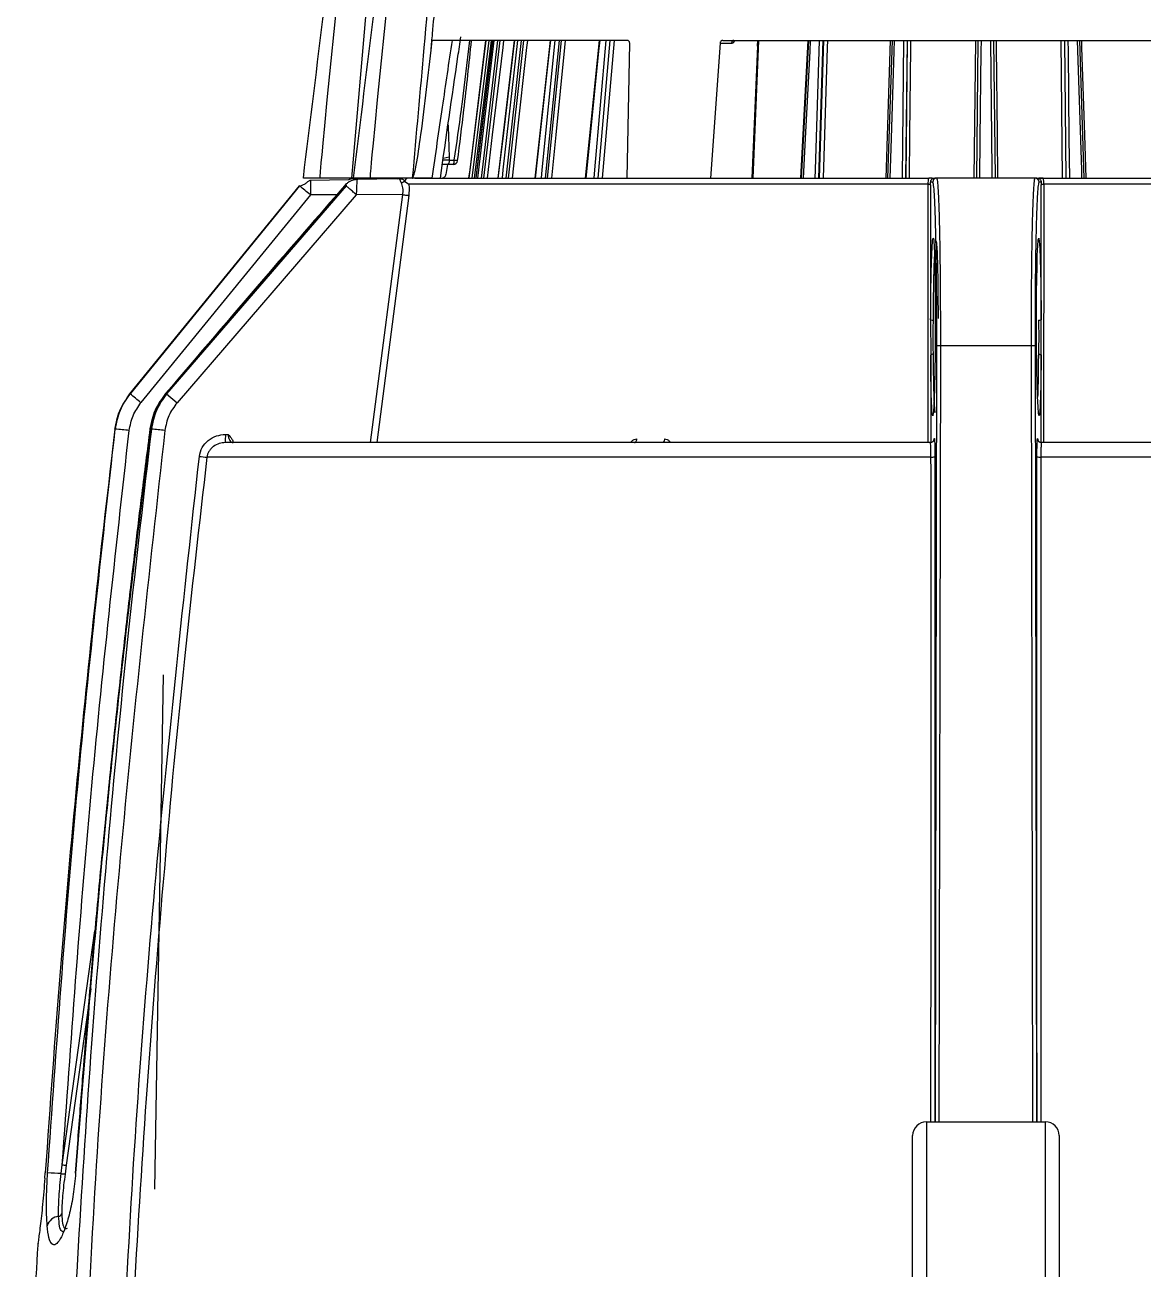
# Model space of a CAD drawing. Extents: x 16.7 to 113.1, y 4.5 to 84.5.
# Drawn here: x 50.469 to 54.531, y 72.45 to 76.967 of the extents above; entities that cross this region are included whole.
import ezdxf

# ---------------------------------------------------------------- set-up
doc = ezdxf.new("R2010")
doc.units = 0
doc.header["$MEASUREMENT"] = 0
doc.layers.add('OBJECT', color=7, linetype='CONTINUOUS')

msp = doc.modelspace()

# ---------------------------------------------------------------- linework, layer by layer
at = {"layer": 'OBJECT'}
for p, q in [((51.7909, 77.9851), (51.6559, 76.4104)), ((51.9446, 76.8748), (51.9484, 76.9104)), ((52.6582, 76.9104), (51.9484, 76.9104)), ((52.057, 76.6773), (52.0858, 76.9104)), ((52.1437, 76.9104), (52.0823, 76.4104)), ((52.154, 76.9104), (52.0927, 76.4104)), ((52.1027, 76.4104), (52.164, 76.9104)), ((52.1682, 76.9104), (52.1068, 76.4104)), ((52.1863, 76.9104), (52.1268, 76.4104)), ((52.1367, 76.4104), (52.196, 76.9104)), ((52.2467, 76.9104), (52.1871, 76.4104)), ((52.2724, 76.9104), (52.2166, 76.4104)), ((52.226, 76.4104), (52.2816, 76.9104)), ((52.377, 76.9104), (52.321, 76.4104)), ((52.4097, 76.9104), (52.3594, 76.4104)), ((52.368, 76.4104), (52.4182, 76.9104)), ((52.555, 76.9104), (52.5044, 76.4104)), ((52.5942, 76.9104), (52.5508, 76.4104)), ((52.6093, 76.9104), (52.5659, 76.4104)), ((52.6568, 76.4104), (52.666, 76.9007)), ((52.9943, 76.9007), (52.9592, 76.4104)), ((52.9943, 76.9007), (53.0361, 76.9007)), ((53.0038, 76.9104), (54.9156, 76.9104)), ((53.1301, 76.8894), (53.1101, 76.4104)), ((53.1142, 76.4104), (53.135, 76.9104)), ((53.1301, 76.8894), (53.132, 76.9104)), ((53.288, 76.4104), (53.3142, 76.9104)), ((53.3156, 76.9104), (53.2893, 76.4104)), ((53.368, 76.9104), (53.3523, 76.4104)), ((53.3556, 76.4104), (53.3712, 76.9104)), ((53.597, 76.4104), (53.6131, 76.9104)), ((53.6189, 76.9104), (53.6027, 76.4104)), ((53.6567, 76.4104), (53.6618, 76.9104)), ((53.6733, 76.9104), (53.6682, 76.4104)), ((53.6697, 76.4104), (53.6748, 76.9104)), ((53.917, 76.4104), (53.9226, 76.9104)), ((53.9266, 76.4104), (53.9322, 76.9104)), ((53.9873, 76.9104), (53.9929, 76.4104)), ((54.2383, 76.4104), (54.2332, 76.9104)), ((54.2446, 76.9104), (54.2497, 76.4104)), ((54.2513, 76.4104), (54.2462, 76.9104)), ((54.3168, 76.4104), (54.3006, 76.9104)), ((52.0108, 76.4751), (51.9879, 76.4751)), ((52.0106, 76.4861), (51.9887, 76.4812)), ((52.0106, 76.4861), (52.0108, 76.4751)), ((52.0108, 76.4751), (52.0286, 76.4751)), ((52.026, 76.4604), (51.9861, 76.4604)), ((52.0041, 76.4604), (51.9986, 76.4236)), ((50.8508, 75.6274), (51.4665, 76.3824)), ((51.4666, 76.3824), (50.8514, 75.6274)), ((51.6334, 76.3824), (50.9817, 75.6274)), ((51.6361, 76.3825), (50.9843, 75.6274)), ((51.6461, 76.4046), (51.506, 76.4022)), ((51.6559, 76.4104), (51.5408, 76.4104)), ((51.6537, 76.4064), (51.6452, 76.4046)), ((51.6723, 76.4097), (51.6535, 76.4063)), ((51.6559, 76.4104), (51.6581, 76.4104)), ((51.8266, 76.4078), (51.6701, 76.405)), ((51.8764, 76.4104), (51.7233, 76.4104)), ((51.8483, 76.3994), (51.8637, 76.3884)), ((53.7496, 76.3884), (51.8637, 76.3884)), ((51.9473, 76.4104), (51.8764, 76.4104)), ((52.6568, 76.4104), (52.9592, 76.4104)), ((53.7502, 75.4504), (53.7496, 76.3884)), ((53.7587, 76.3855), (53.7589, 76.3954)), ((53.7587, 76.3855), (53.7591, 75.8955)), ((53.7667, 76.3954), (53.7589, 76.3954)), ((53.7817, 76.4104), (53.7744, 76.4104)), ((54.1377, 76.4104), (53.7817, 76.4104)), ((54.1451, 76.4104), (54.1377, 76.4104)), ((54.1605, 76.3954), (54.1527, 76.3954)), ((54.1604, 75.8955), (54.1607, 76.3855)), ((54.1605, 76.3954), (54.1607, 76.3855)), ((54.1698, 76.3884), (54.1692, 75.4504)), ((56.0558, 76.3884), (54.1698, 76.3884)), ((51.5062, 76.3503), (50.8911, 75.5953)), ((51.6731, 76.3503), (51.0222, 75.5951)), ((51.6025, 76.3503), (51.5062, 76.3503)), ((51.6731, 76.3503), (51.6729, 76.3504)), ((51.8416, 76.3504), (51.6731, 76.3503)), ((51.7248, 75.4504), (51.8416, 76.3504)), ((51.8635, 76.3477), (51.7472, 75.4504)), ((53.7591, 75.8955), (53.7592, 75.768)), ((54.1603, 75.768), (54.1604, 75.8955)), ((53.7761, 72.9849), (53.7813, 75.8014)), ((53.7903, 72.9849), (53.7955, 75.8018)), ((54.1239, 75.8018), (53.7955, 75.8018)), ((54.1239, 75.8018), (54.1291, 72.9849)), ((54.1382, 75.8014), (54.1434, 72.9849)), ((53.7592, 75.768), (53.7594, 75.4507)), ((54.1601, 75.4507), (54.1603, 75.768)), ((50.8508, 75.6274), (50.8514, 75.6274)), ((50.9843, 75.6274), (50.9817, 75.6274)), ((50.9843, 75.6274), (51.0222, 75.5951)), ((50.7966, 75.4996), (50.7974, 75.4996)), ((50.9289, 75.4996), (50.9259, 75.4996)), ((51.1986, 75.48), (51.2077, 75.48)), ((53.7717, 75.4613), (53.772, 75.4654)), ((53.772, 75.4654), (53.7725, 75.4654)), ((54.1469, 75.4654), (54.1475, 75.4654)), ((53.7603, 75.3974), (51.1307, 75.3974)), ((56.7888, 75.3974), (54.1591, 75.3974)), ((50.9408, 72.7401), (50.9734, 74.6072)), ((50.6053, 72.8288), (50.7236, 73.678)), ((50.709, 73.4673), (50.6198, 72.827)), ((53.7437, 72.9849), (53.7437, 72.2349)), ((53.7437, 72.9849), (54.1757, 72.9849)), ((54.1757, 72.2349), (54.1757, 72.9849)), ((50.6612, 72.9211), (50.652, 72.7984)), ((50.663, 72.9207), (50.6538, 72.7979)), ((53.6937, 72.2349), (53.6937, 72.9349)), ((54.2257, 72.9349), (54.2257, 72.2349)), ((50.6014, 72.7968), (50.6053, 72.8288)), ((50.6198, 72.827), (50.6154, 72.795)), ((50.542, 72.7805), (50.5433, 72.7991))]:
    msp.add_line(p, q, dxfattribs=at)
at = {"layer": 'OBJECT', "flags": 128}
for points in [[(51.6022, 77.0486), (51.5807, 76.8364), (51.5666, 76.6947), (51.5574, 76.6002), (51.5513, 76.5371), (51.5474, 76.495), (51.5448, 76.4669), (51.5432, 76.4482), (51.5422, 76.4356), (51.5415, 76.4273), (51.5411, 76.4217), (51.5409, 76.4179), (51.5408, 76.4154), (51.5407, 76.4138), (51.5407, 76.4127), (51.5406, 76.4119), (51.5407, 76.4114), (51.5407, 76.4111), (51.5407, 76.4108), (51.5407, 76.4107), (51.5407, 76.4106), (51.5407, 76.4105), (51.5407, 76.4105), (51.5408, 76.4104), (51.5408, 76.4104), (51.5408, 76.4104), (51.5408, 76.4104), (51.5408, 76.4104), (51.5408, 76.4104)], [(51.7847, 77.0486), (51.7632, 76.8364), (51.7491, 76.6947), (51.7398, 76.6002), (51.7338, 76.5371), (51.7298, 76.495), (51.7273, 76.4669), (51.7257, 76.4482), (51.7246, 76.4356), (51.724, 76.4273), (51.7236, 76.4217), (51.7234, 76.4179), (51.7232, 76.4154), (51.7231, 76.4138), (51.7231, 76.4127), (51.7231, 76.4119), (51.7231, 76.4114), (51.7231, 76.4111), (51.7231, 76.4108), (51.7232, 76.4107), (51.7232, 76.4106), (51.7232, 76.4105), (51.7232, 76.4105), (51.7232, 76.4104), (51.7232, 76.4104), (51.7232, 76.4104), (51.7233, 76.4104), (51.7233, 76.4104), (51.7233, 76.4104)], [(52.0824, 76.4104), (52.0861, 76.4405), (52.1438, 76.9104)], [(52.1683, 76.9104), (52.1635, 76.8714), (52.1245, 76.5538), (52.1069, 76.4104)], [(52.115, 76.4104), (52.1186, 76.4405), (52.1744, 76.9104)], [(52.2078, 76.9104), (52.2048, 76.8851), (52.1671, 76.5675), (52.1485, 76.4104)], [(52.2472, 76.9104), (52.2426, 76.8714), (52.2048, 76.5538), (52.1877, 76.4104)], [(52.2036, 76.4104), (52.207, 76.4405), (52.2593, 76.9104)], [(52.2946, 76.9104), (52.2918, 76.8851), (52.2565, 76.5675), (52.239, 76.4104)], [(52.3782, 76.9104), (52.3739, 76.8714), (52.3383, 76.5538), (52.3223, 76.4104)], [(52.3456, 76.4104), (52.3486, 76.4405), (52.3959, 76.9104)], [(52.432, 76.9104), (52.4295, 76.8851), (52.3976, 76.5675), (52.3818, 76.4104)], [(52.5573, 76.9104), (52.5533, 76.8714), (52.5212, 76.5538), (52.5067, 76.4104)], [(52.5366, 76.4104), (52.5392, 76.4405), (52.58, 76.9104)], [(53.322, 76.9104), (53.32, 76.8714), (53.3033, 76.5538), (53.2957, 76.4104)], [(53.3396, 76.4104), (53.3405, 76.4405), (53.3552, 76.9104)], [(53.3839, 76.9104), (53.3831, 76.8851), (53.3732, 76.5675), (53.3682, 76.4104)], [(53.627, 76.9104), (53.6257, 76.8714), (53.6154, 76.5538), (53.6108, 76.4104)], [(53.6862, 76.9104), (53.686, 76.8851), (53.6827, 76.5675), (53.6811, 76.4104)], [(53.9421, 76.9104), (53.9416, 76.8714), (53.938, 76.5538), (53.9364, 76.4104)], [(53.983, 76.4104), (53.9827, 76.4405), (53.9774, 76.9104)], [(53.9968, 76.9104), (53.9971, 76.8851), (54.0007, 76.5675), (54.0024, 76.4104)], [(54.2577, 76.9104), (54.2581, 76.8714), (54.2613, 76.5538), (54.2628, 76.4104)], [(54.3087, 76.4104), (54.3077, 76.4405), (54.2924, 76.9104)], [(54.3063, 76.9104), (54.3071, 76.8851), (54.3174, 76.5675), (54.3225, 76.4104)], [(51.4665, 76.3824), (51.4666, 76.3824), (51.4667, 76.3823)], [(51.6317, 76.3839), (51.6318, 76.3839), (51.6334, 76.3824)], [(51.8226, 76.4091), (51.8215, 76.4087), (51.8209, 76.4085)], [(54.1529, 75.5479), (54.151, 75.5559), (54.1491, 75.5798), (54.1474, 75.6172), (54.1461, 75.6642), (54.145, 75.7162), (54.1438, 75.8204), (54.1436, 75.9099), (54.1439, 75.9963), (54.1453, 76.0888), (54.1464, 76.1307), (54.1478, 76.1646), (54.1495, 76.1863), (54.1514, 76.1928), (54.1514, 76.1928)], [(53.7691, 75.7711), (53.7672, 75.771), (53.7654, 75.7709), (53.7637, 75.7706), (53.7622, 75.7702), (53.7609, 75.7697), (53.76, 75.7692), (53.7594, 75.7686), (53.7592, 75.768)], [(54.1503, 75.7711), (54.1522, 75.771), (54.1541, 75.7709), (54.1558, 75.7706), (54.1573, 75.7702), (54.1585, 75.7697), (54.1595, 75.7692), (54.1601, 75.7686), (54.1603, 75.768)], [(50.8508, 75.6274), (50.851, 75.6272), (50.8511, 75.6272)], [(50.9817, 75.6274), (50.9806, 75.6283), (50.9808, 75.6283)], [(50.7966, 75.4996), (50.7967, 75.4998), (50.7968, 75.4998)], [(50.9259, 75.4996), (50.9237, 75.5001), (50.9236, 75.5002)], [(52.6839, 75.4504), (52.6853, 75.4506), (52.6867, 75.4514), (52.688, 75.4526), (52.6891, 75.4542), (52.6901, 75.4561), (52.6908, 75.4584), (52.6914, 75.4609), (52.6917, 75.4636)], [(52.7922, 75.4636), (52.7919, 75.4609), (52.7914, 75.4584), (52.7907, 75.4561), (52.7898, 75.4542), (52.7888, 75.4526), (52.7876, 75.4514), (52.7864, 75.4506), (52.7851, 75.4504)], [(50.663, 72.9207), (50.6613, 72.921), (50.6613, 72.9211)], [(50.542, 72.7805), (50.5421, 72.7812), (50.5423, 72.7813)], [(50.5435, 72.7993), (50.5434, 72.7993), (50.5433, 72.7991)], [(50.6538, 72.7979), (50.6522, 72.7983), (50.652, 72.7984)]]:
    msp.add_lwpolyline(points, dxfattribs=at)
at = {"layer": 'OBJECT'}
for centre, radius, start, end in [((53.0455, 76.9011), 0.00936, 94.2416, 182.2358), ((52.0053, 76.4716), 0.0235, 331.5271, 8.6241), ((52.026, 76.4754), 0.015, 270, 352.6707), ((51.9728, 76.0135), 0.465, 81.5878, 83.1168), ((47.4843, 71.4384), 6.3484, 50.68889, 51.14878), ((51.6618, 76.3854), 0.025, 90, 129.6955), ((51.6775, 76.3915), 0.0189, 91.0553, 138.6463), ((51.6744, 76.3856), 0.0247, 90.0029, 113.5405), ((51.6924, 76.3859), 0.0245, 90.0492, 128.106), ((51.8248, 76.3884), 0.022, 99.6668, 119.3906), ((51.8297, 76.427), 0.0333, 280.7988, 304.0997), ((51.8631, 76.3951), 0.0154, 97.1656, 163.7125), ((53.8093, 76.3934), 0.0599, 163.5438, 184.7803), ((53.7817, 76.3954), 0.015, 90.0094, 179.8658), ((54.1377, 76.3954), 0.015, 0.1342, 89.9906), ((54.1102, 76.3934), 0.0599, 355.2197, 16.4562), ((53.7668, 75.9294), 0.0348, 257.1145, 273.6921), ((54.1526, 75.9294), 0.0348, 266.3079, 282.8855), ((53.7919, 75.6588), 0.143, 88.5708, 94.2802), ((54.1275, 75.6588), 0.143, 85.7198, 91.4292), ((47.0816, 70.9314), 6.0219, 50.75757, 51.24324), ((50.7151, 74.4591), 1.0437, 82.6654, 85.4775), ((50.7453, 73.6363), 1.8723, 82.871, 84.3733), ((50.7768, 75.4726), 0.4219, 356.9768, 0.9943), ((53.7575, 75.4654), 0.015, 270.0094, 359.8647), ((54.1619, 75.4654), 0.015, 180.1353, 269.9906), ((51.2421, 76.5256), 1.1338, 262.9623, 264.3612), ((53.7635, 75.43), 0.0328, 264.5043, 289.3796), ((54.156, 75.43), 0.0328, 250.6204, 275.4957), ((53.7437, 72.9349), 0.05, 90, 180), ((54.1757, 72.9349), 0.05, 0, 90), ((50.6526, 73.1467), 0.3214, 261.5371, 264.138), ((50.5312, 71.8509), 0.9485, 85.7521, 88.7342), ((50.6562, 73.169), 0.3762, 261.632, 263.7724), ((50.5969, 72.5933), 0.0486, 95.9552, 163.2355), ((50.5908, 72.6553), 0.0137, 274.3558, 338.4822), ((101.0857, 69.5104), 50.66, 176.57471, 177.62076)]:
    msp.add_arc(centre, radius, start, end, dxfattribs=at)
for points, knots in [([(51.4808, 76.4104), (51.5312, 76.8203), (51.5866, 77.2712), (51.6469, 77.7632), (51.6621, 77.8861), (51.6766, 78.0087), (51.688, 78.09), (51.6937, 78.1304)], [0, 0, 0, 0, 0.71491, 0.786401, 0.857892, 0.929384, 1, 1, 1, 1]), ([(51.6633, 76.4104), (51.7136, 76.8203), (51.7691, 77.2712), (51.8293, 77.7632), (51.8446, 77.8861), (51.8591, 78.0089), (51.8705, 78.0905), (51.8762, 78.1311)], [0, 0, 0, 0, 0.714596, 0.786056, 0.857516, 0.928976, 1, 1, 1, 1]), ([(52.0175, 77.9851), (51.9845, 77.6182), (51.9374, 77.0933), (51.8905, 76.5684), (51.8764, 76.4104)], [0, 0, 0, 0, 0.699038, 1, 1, 1, 1]), ([(51.9446, 76.8748), (51.9464, 76.8948), (51.9553, 76.9943), (51.9883, 77.3637), (52.0196, 77.7132), (52.0438, 77.983)], [0, 0, 0, 0, 0.0539192, 0.2695963, 1, 1, 1, 1]), ([(51.9785, 76.4102), (51.9994, 76.5573), (52.0237, 76.7284), (52.0495, 76.8994), (52.0531, 76.9234)], [0, 0, 0, 0, 0.859403, 1, 1, 1, 1]), ([(51.8764, 76.4104), (51.8765, 76.4104), (51.8769, 76.4105), (51.8777, 76.411), (51.8794, 76.4134), (51.8835, 76.4245), (51.8936, 76.4698), (51.9164, 76.6222), (51.9325, 76.7661), (51.9446, 76.8748)], [0, 0, 0, 0, 0.000975, 0.002308, 0.005825, 0.020094, 0.076658, 0.30233, 1, 1, 1, 1]), ([(52.0208, 76.9104), (52.0088, 76.8295), (51.9842, 76.6628), (51.9599, 76.4961), (51.9473, 76.4104)], [0, 0, 0, 0, 0.485511, 1, 1, 1, 1]), ([(52.0903, 76.9104), (52.0815, 76.8263), (52.0662, 76.6807), (52.0478, 76.5351), (52.04, 76.4736)], [0, 0, 0, 0, 0.577375, 1, 1, 1, 1]), ([(52.666, 76.9007), (52.6659, 76.9018), (52.6658, 76.9041), (52.6644, 76.907), (52.6623, 76.9092), (52.6601, 76.9103), (52.6587, 76.9104), (52.6582, 76.9104)], [0, 0, 0, 0, 0.219744, 0.439446, 0.659967, 0.880756, 1, 1, 1, 1]), ([(53.0038, 76.9104), (53.0028, 76.9103), (53.0007, 76.9101), (52.9979, 76.9083), (52.9957, 76.9058), (52.9946, 76.903), (52.9944, 76.9013), (52.9943, 76.9007)], [0, 0, 0, 0, 0.219651, 0.439261, 0.659735, 0.880539, 1, 1, 1, 1]), ([(53.0361, 76.9007), (53.0368, 76.9007), (53.0397, 76.9009), (53.0445, 76.9033), (53.0478, 76.9082), (53.0492, 76.9104)], [0, 0, 0, 0, 0.14162, 0.62592, 1, 1, 1, 1]), ([(52.0286, 76.4751), (52.0378, 76.5367), (52.048, 76.604), (52.0563, 76.6715), (52.057, 76.6773)], [0, 0, 0, 0, 0.913035, 1, 1, 1, 1]), ([(52.0066, 76.6043), (52.0068, 76.5982), (52.0081, 76.5588), (52.0095, 76.5194), (52.0106, 76.4861)], [0, 0, 0, 0, 0.154517, 1, 1, 1, 1]), ([(52.0108, 76.4751), (52.0107, 76.4734), (52.0106, 76.4701), (52.0101, 76.4671), (52.0093, 76.4646), (52.0088, 76.4634), (52.0074, 76.4621), (52.0021, 76.4594), (51.9935, 76.4599), (51.9861, 76.4604)], [0, 0, 0, 0, 0.125008, 0.251444, 0.255484, 0.370174, 0.385544, 0.465868, 1, 1, 1, 1]), ([(51.9817, 76.4104), (51.9838, 76.4106), (51.988, 76.411), (51.9935, 76.4142), (51.9973, 76.4186), (51.9982, 76.422), (51.9986, 76.4236)], [0, 0, 0, 0, 0.271987, 0.544501, 0.799134, 1, 1, 1, 1]), ([(51.6317, 76.3839), (51.5329, 76.2705), (51.3145, 76.0198), (51.0988, 75.7668), (50.9807, 75.6283)], [0, 0, 0, 0, 0.45251, 1, 1, 1, 1]), ([(51.4665, 76.3824), (51.4666, 76.3824), (51.4667, 76.3825), (51.4667, 76.3826), (51.4668, 76.3827), (51.4668, 76.3827), (51.4669, 76.3827), (51.4669, 76.3827), (51.4669, 76.3827), (51.4669, 76.3827), (51.4668, 76.3827), (51.4668, 76.3826), (51.4667, 76.3825), (51.4667, 76.3824), (51.4666, 76.3824)], [0, 0, 0, 0, 0.14846, 0.270216, 0.325866, 0.380992, 0.499258, 0.560332, 0.615032, 0.666467, 0.718978, 0.77612, 0.84064, 1, 1, 1, 1]), ([(51.5064, 76.4022), (51.5051, 76.4019), (51.5028, 76.4015), (51.4985, 76.3984), (51.4938, 76.3947), (51.4888, 76.3909), (51.4833, 76.3873), (51.4778, 76.3843), (51.4726, 76.382), (51.47, 76.3811), (51.4687, 76.3807)], [0, 0, 0, 0, 0.183553, 0.338833, 0.468754, 0.58079, 0.682219, 0.782217, 0.887012, 1, 1, 1, 1]), ([(51.5408, 76.4104), (51.5346, 76.4104), (51.5216, 76.4104), (51.5039, 76.4104), (51.4899, 76.4104), (51.482, 76.4104), (51.4812, 76.4104), (51.4808, 76.4104)], [0, 0, 0, 0, 0.19834, 0.412972, 0.627088, 0.843128, 1, 1, 1, 1]), ([(51.5064, 76.4022), (51.5064, 76.4016), (51.5064, 76.4005), (51.5064, 76.3922), (51.5063, 76.3825), (51.5063, 76.3731), (51.5062, 76.3622), (51.5062, 76.3543), (51.5062, 76.3503)], [0, 0, 0, 0, 0.21067, 0.447315, 0.575812, 0.710764, 0.85216, 1, 1, 1, 1]), ([(51.6747, 76.4051), (51.6716, 76.4049), (51.6659, 76.4045), (51.6565, 76.4018), (51.6503, 76.399), (51.645, 76.3958), (51.6416, 76.3933), (51.6367, 76.3892), (51.6335, 76.3858), (51.6317, 76.3839)], [0, 0, 0, 0, 0.196681, 0.357944, 0.575563, 0.606715, 0.727756, 0.845339, 1, 1, 1, 1]), ([(51.6361, 76.3825), (51.6365, 76.3829), (51.637, 76.3835), (51.6375, 76.3843), (51.6378, 76.3848), (51.6379, 76.3852), (51.6379, 76.3855), (51.6377, 76.3857), (51.6373, 76.3857), (51.6366, 76.3853), (51.6355, 76.3845), (51.6344, 76.3836), (51.6338, 76.3828), (51.6334, 76.3824)], [0, 0, 0, 0, 0.13574, 0.194591, 0.250843, 0.311563, 0.37511, 0.438068, 0.500883, 0.619799, 0.750938, 0.873701, 1, 1, 1, 1]), ([(51.6729, 76.3504), (51.6681, 76.3546), (51.6588, 76.3628), (51.6475, 76.3727), (51.6399, 76.3793), (51.6373, 76.3815), (51.6361, 76.3825)], [0, 0, 0, 0, 0.295101, 0.569756, 0.806961, 1, 1, 1, 1]), ([(51.7233, 76.4104), (51.717, 76.4104), (51.7041, 76.4104), (51.6863, 76.4104), (51.6723, 76.4104), (51.6645, 76.4104), (51.6636, 76.4104), (51.6633, 76.4104)], [0, 0, 0, 0, 0.19834, 0.412973, 0.627088, 0.843128, 1, 1, 1, 1]), ([(51.6744, 76.4051), (51.6745, 76.4043), (51.6748, 76.4027), (51.6746, 76.3903), (51.6741, 76.3756), (51.6735, 76.362), (51.6731, 76.3543), (51.6729, 76.3504)], [0, 0, 0, 0, 0.250886, 0.499859, 0.733623, 0.862855, 1, 1, 1, 1]), ([(51.8227, 76.4092), (51.8217, 76.4088), (51.8205, 76.4084), (51.8194, 76.4078), (51.8192, 76.4077)], [0, 0, 0, 0, 0.786284, 1, 1, 1, 1]), ([(51.822, 76.4072), (51.8253, 76.4082), (51.8296, 76.4096), (51.8325, 76.4086), (51.8332, 76.4083)], [0, 0, 0, 0, 0.74842, 1, 1, 1, 1]), ([(51.8359, 76.3943), (51.8349, 76.3963), (51.8328, 76.4003), (51.8321, 76.404), (51.8315, 76.406), (51.8306, 76.4075), (51.8282, 76.4077), (51.8266, 76.4078)], [0, 0, 0, 0, 0.249992, 0.497598, 0.621224, 0.745568, 1, 1, 1, 1]), ([(51.8332, 76.4083), (51.8364, 76.4083), (51.8415, 76.4082), (51.8465, 76.4017), (51.8483, 76.3994)], [0, 0, 0, 0, 0.644155, 1, 1, 1, 1]), ([(51.8416, 76.3504), (51.8422, 76.3546), (51.8434, 76.3631), (51.8427, 76.3751), (51.8403, 76.3859), (51.8374, 76.3914), (51.8359, 76.3943)], [0, 0, 0, 0, 0.250429, 0.499844, 0.740767, 1, 1, 1, 1]), ([(51.8637, 76.3884), (51.8643, 76.382), (51.8656, 76.3692), (51.8642, 76.3549), (51.8635, 76.3477)], [0, 0, 0, 0, 0.498431, 1, 1, 1, 1]), ([(51.8861, 76.4104), (51.9307, 76.4104), (52.021, 76.4104), (52.1984, 76.4104), (52.4062, 76.4104), (52.6434, 76.4104), (52.9032, 76.4104), (53.1791, 76.4104), (53.4631, 76.4104), (53.6564, 76.4104), (53.7519, 76.4104)], [0, 0, 0, 0, 0.12133, 0.245753, 0.372325, 0.5, 0.627675, 0.754248, 0.87867, 1, 1, 1, 1]), ([(53.7496, 76.3884), (53.7508, 76.3884), (53.7533, 76.3882), (53.7562, 76.3875), (53.7582, 76.3866), (53.7586, 76.3858), (53.7587, 76.3855)], [0, 0, 0, 0, 0.241266, 0.487209, 0.741146, 1, 1, 1, 1]), ([(53.7688, 76.4081), (53.7686, 76.4084), (53.7683, 76.409), (53.7663, 76.4096), (53.7629, 76.4101), (53.758, 76.4104), (53.754, 76.4104), (53.7519, 76.4104)], [0, 0, 0, 0, 0.13235, 0.321843, 0.530148, 0.757055, 1, 1, 1, 1]), ([(53.7589, 76.3954), (53.7592, 76.3974), (53.7598, 76.4015), (53.7633, 76.4062), (53.7682, 76.4096), (53.7721, 76.4101), (53.7744, 76.4104)], [0, 0, 0, 0, 0.249586, 0.499415, 0.704783, 1, 1, 1, 1]), ([(53.7813, 75.8014), (53.7813, 75.8409), (53.7813, 75.9196), (53.7806, 76.0323), (53.7793, 76.1356), (53.7776, 76.2258), (53.7753, 76.2996), (53.7727, 76.354), (53.7698, 76.3889), (53.7678, 76.3933), (53.7667, 76.3954)], [0, 0, 0, 0, 0.125719, 0.250525, 0.375694, 0.500217, 0.625479, 0.750016, 0.875168, 1, 1, 1, 1]), ([(53.7955, 75.8018), (53.7955, 75.8421), (53.7956, 75.9228), (53.7949, 76.0384), (53.7937, 76.1442), (53.792, 76.2364), (53.7898, 76.3121), (53.7874, 76.3674), (53.7846, 76.4035), (53.7827, 76.4081), (53.7817, 76.4104)], [0, 0, 0, 0, 0.125536, 0.250752, 0.375675, 0.500324, 0.624651, 0.75007, 0.872262, 1, 1, 1, 1]), ([(54.1377, 76.4104), (54.1367, 76.408), (54.1348, 76.4035), (54.1321, 76.3672), (54.1296, 76.3117), (54.1275, 76.236), (54.1258, 76.1438), (54.1246, 76.0381), (54.1239, 75.9227), (54.1239, 75.8421), (54.1239, 75.8018)], [0, 0, 0, 0, 0.128141, 0.25071, 0.37607, 0.500341, 0.624825, 0.749582, 0.874632, 1, 1, 1, 1]), ([(54.1527, 76.3954), (54.1517, 76.3932), (54.1496, 76.3888), (54.1467, 76.3537), (54.1441, 76.2993), (54.1419, 76.2252), (54.1401, 76.135), (54.1389, 76.0316), (54.1381, 75.9191), (54.1382, 75.8406), (54.1382, 75.8014)], [0, 0, 0, 0, 0.125666, 0.250539, 0.37567, 0.500227, 0.625486, 0.75002, 0.875177, 1, 1, 1, 1]), ([(54.1451, 76.4104), (54.1474, 76.4101), (54.1513, 76.4096), (54.1562, 76.4062), (54.1597, 76.4015), (54.1603, 76.3974), (54.1605, 76.3954)], [0, 0, 0, 0, 0.2952375, 0.5005577, 0.7503958, 1, 1, 1, 1]), ([(54.168, 76.4101), (54.1662, 76.4101), (54.1628, 76.41), (54.1582, 76.41), (54.1545, 76.4099), (54.1516, 76.4097), (54.1499, 76.4094), (54.149, 76.409), (54.149, 76.4087), (54.149, 76.4086)], [0, 0, 0, 0, 0.192313, 0.372067, 0.538749, 0.692208, 0.832378, 0.962157, 1, 1, 1, 1]), ([(54.152, 76.4104), (54.1539, 76.4104), (54.1587, 76.4104), (54.1643, 76.4104), (54.1676, 76.4104)], [0, 0, 0, 0, 0.4173033, 1, 1, 1, 1]), ([(54.1607, 76.3855), (54.1609, 76.3858), (54.1612, 76.3866), (54.1632, 76.3875), (54.1662, 76.3882), (54.1686, 76.3884), (54.1698, 76.3884)], [0, 0, 0, 0, 0.2577346, 0.5124762, 0.7590317, 1, 1, 1, 1]), ([(54.1676, 76.4104), (54.263, 76.4104), (54.4564, 76.4104), (54.7403, 76.4104), (55.0162, 76.4104), (55.2761, 76.4104), (55.5133, 76.4104), (55.7211, 76.4104), (55.8985, 76.4104), (55.9888, 76.4104), (56.0334, 76.4104)], [0, 0, 0, 0, 0.12133, 0.245752, 0.372325, 0.5, 0.627675, 0.754247, 0.87867, 1, 1, 1, 1]), ([(51.8416, 76.3504), (51.8439, 76.3501), (51.8484, 76.3495), (51.8547, 76.3487), (51.8601, 76.3481), (51.8624, 76.3478), (51.8635, 76.3477)], [0, 0, 0, 0, 0.245159, 0.499986, 0.754817, 1, 1, 1, 1]), ([(53.7591, 75.8955), (53.7593, 75.9252), (53.7597, 75.9916), (53.7611, 76.0691), (53.7628, 76.1257), (53.7644, 76.1622), (53.7662, 76.1867), (53.7682, 76.1957), (53.7701, 76.188), (53.7718, 76.1648), (53.7732, 76.1293), (53.7746, 76.0738), (53.7757, 75.9972), (53.7758, 75.931), (53.7759, 75.9014)], [0, 0, 0, 0, 0.094074, 0.210093, 0.27667, 0.34806, 0.423062, 0.50001, 0.576957, 0.651956, 0.723342, 0.789916, 0.905928, 1, 1, 1, 1]), ([(53.7782, 76.1829), (53.7788, 76.1815), (53.78, 76.1787), (53.7819, 76.1539), (53.7839, 76.1028), (53.7856, 76.0129), (53.7858, 75.9373), (53.7859, 75.9004)], [0, 0, 0, 0, 0.148554, 0.28166, 0.500747, 0.756294, 1, 1, 1, 1]), ([(54.1514, 76.1928), (54.152, 76.1907), (54.1533, 76.1865), (54.1551, 76.1609), (54.1567, 76.1246), (54.1583, 76.0683), (54.1597, 75.9912), (54.1602, 75.9252), (54.1604, 75.8955)], [0, 0, 0, 0, 0.1532443, 0.3027118, 0.445155, 0.5782131, 0.8107425, 1, 1, 1, 1]), ([(53.7691, 75.8947), (53.7693, 75.9315), (53.7699, 76.0081), (53.7716, 76.0853), (53.7729, 76.117), (53.7732, 76.1251)], [0, 0, 0, 0, 0.408076, 0.848277, 1, 1, 1, 1]), ([(53.7759, 75.9014), (53.7758, 75.8715), (53.7757, 75.8049), (53.7746, 75.7214), (53.7733, 75.6565), (53.7719, 75.6109), (53.7702, 75.5749), (53.7684, 75.5524), (53.7665, 75.5453), (53.7647, 75.5538), (53.7631, 75.5755), (53.7614, 75.6161), (53.7599, 75.6793), (53.7594, 75.7404), (53.7592, 75.768)], [0, 0, 0, 0, 0.095179, 0.211682, 0.27816, 0.349213, 0.423683, 0.499986, 0.576292, 0.650765, 0.721823, 0.788306, 0.904817, 1, 1, 1, 1]), ([(53.7691, 75.7711), (53.7685, 75.7913), (53.7675, 75.8217), (53.7682, 75.8596), (53.7688, 75.8804), (53.769, 75.8909), (53.7691, 75.8947)], [0, 0, 0, 0, 0.500944, 0.749949, 0.907607, 1, 1, 1, 1]), ([(54.1504, 75.8947), (54.151, 75.8738), (54.152, 75.8425), (54.1512, 75.8051), (54.1505, 75.7848), (54.1504, 75.7748), (54.1503, 75.7711)], [0, 0, 0, 0, 0.498348, 0.748841, 0.907486, 1, 1, 1, 1]), ([(53.7766, 75.5579), (53.7756, 75.5615), (53.7739, 75.5681), (53.7716, 75.6163), (53.77, 75.6823), (53.7694, 75.7421), (53.7691, 75.7711)], [0, 0, 0, 0, 0.28003, 0.500009, 0.757775, 1, 1, 1, 1]), ([(54.1503, 75.7711), (54.15, 75.7426), (54.1495, 75.6838), (54.1484, 75.6316), (54.1476, 75.6155), (54.1475, 75.6149)], [0, 0, 0, 0, 0.475087, 0.980662, 1, 1, 1, 1]), ([(54.1603, 75.768), (54.1601, 75.7404), (54.1595, 75.6789), (54.158, 75.6154), (54.1563, 75.5749), (54.1547, 75.5525), (54.1535, 75.5495), (54.1529, 75.5479)], [0, 0, 0, 0, 0.223508, 0.498122, 0.65526, 0.823483, 1, 1, 1, 1]), ([(50.7966, 75.4996), (50.801, 75.5223), (50.8099, 75.5687), (50.837, 75.6075), (50.8508, 75.6274)], [0, 0, 0, 0, 0.488529, 1, 1, 1, 1]), ([(50.8514, 75.6274), (50.8378, 75.6079), (50.8107, 75.5691), (50.8018, 75.5227), (50.7974, 75.4996)], [0, 0, 0, 0, 0.503406, 1, 1, 1, 1]), ([(50.9807, 75.6283), (50.9666, 75.609), (50.9382, 75.5704), (50.9285, 75.5236), (50.9236, 75.5002)], [0, 0, 0, 0, 0.500101, 1, 1, 1, 1]), ([(50.9817, 75.6274), (50.9676, 75.6077), (50.9399, 75.5691), (50.9305, 75.5225), (50.9259, 75.4996)], [0, 0, 0, 0, 0.509049, 1, 1, 1, 1]), ([(50.9843, 75.6274), (50.9702, 75.6078), (50.9425, 75.5692), (50.9334, 75.5226), (50.9289, 75.4996)], [0, 0, 0, 0, 0.506803, 1, 1, 1, 1]), ([(50.8483, 75.4943), (50.8519, 75.5127), (50.8589, 75.5494), (50.8804, 75.58), (50.8911, 75.5953)], [0, 0, 0, 0, 0.50155, 1, 1, 1, 1]), ([(51.0222, 75.5951), (51.0111, 75.5799), (50.9888, 75.5496), (50.9814, 75.5127), (50.9777, 75.4941)], [0, 0, 0, 0, 0.498689, 1, 1, 1, 1]), ([(50.7966, 75.4996), (50.7723, 75.2934), (50.7224, 74.8688), (50.6561, 74.2124), (50.5942, 73.5185), (50.5606, 73.043), (50.5433, 72.7991)], [0, 0, 0, 0, 0.22962, 0.472827, 0.72962, 1, 1, 1, 1]), ([(50.5521, 72.7991), (50.5841, 73.2531), (50.6477, 74.1549), (50.7477, 75.0534), (50.7974, 75.4996)], [0, 0, 0, 0, 0.50338, 1, 1, 1, 1]), ([(50.6053, 72.8288), (50.6369, 73.2738), (50.7002, 74.1639), (50.7989, 75.0508), (50.8483, 75.4943)], [0, 0, 0, 0, 0.499931, 1, 1, 1, 1]), ([(50.9289, 75.4996), (50.901, 75.2604), (50.8442, 74.7737), (50.7721, 74.0299), (50.7104, 73.2801), (50.6613, 72.5293), (50.6288, 71.9181), (50.6168, 71.5523), (50.6129, 71.4354)], [0, 0, 0, 0, 0.177189, 0.360441, 0.549759, 0.730707, 0.913979, 1, 1, 1, 1]), ([(50.9236, 75.5002), (50.9136, 75.4216), (50.8955, 75.2805), (50.8726, 75.0931), (50.8553, 74.9471), (50.8412, 74.8257), (50.8153, 74.5974), (50.7842, 74.3084), (50.7503, 73.9669), (50.73, 73.7492), (50.7156, 73.5892), (50.7051, 73.4685), (50.6921, 73.3152), (50.677, 73.1291), (50.6668, 72.9941), (50.6613, 72.9211)], [0, 0, 0, 0, 0.091692, 0.164516, 0.21848, 0.261782, 0.305976, 0.484374, 0.598107, 0.703048, 0.737316, 0.783986, 0.843321, 0.915325, 1, 1, 1, 1]), ([(50.9259, 75.4996), (50.8923, 75.2295), (50.8231, 74.6735), (50.7347, 73.8137), (50.6873, 73.2236), (50.663, 72.9207)], [0, 0, 0, 0, 0.315, 0.648332, 1, 1, 1, 1]), ([(50.9777, 75.4941), (50.9206, 74.9778), (50.8063, 73.9445), (50.7063, 72.5903), (50.6777, 71.7529), (50.6668, 71.4354)], [0, 0, 0, 0, 0.382702, 0.765908, 1, 1, 1, 1]), ([(51.1032, 75.4004), (51.1058, 75.4115), (51.1112, 75.4337), (51.1345, 75.4596), (51.1646, 75.4767), (51.1872, 75.4789), (51.1986, 75.48)], [0, 0, 0, 0, 0.2497037, 0.4994833, 0.7493642, 1, 1, 1, 1]), ([(51.2077, 75.48), (51.2126, 75.4744), (51.219, 75.4672), (51.224, 75.459), (51.2252, 75.4571)], [0, 0, 0, 0, 0.771317, 1, 1, 1, 1]), ([(51.2077, 75.48), (51.2078, 75.478), (51.2081, 75.474), (51.2093, 75.4682), (51.2112, 75.4628), (51.2143, 75.4568), (51.2191, 75.4515), (51.2233, 75.4508), (51.2254, 75.4504)], [0, 0, 0, 0, 0.115727, 0.237004, 0.365059, 0.500934, 0.749863, 1, 1, 1, 1]), ([(51.198, 75.4504), (51.1903, 75.4497), (51.1748, 75.4484), (51.1568, 75.4392), (51.1449, 75.4285), (51.1377, 75.4188), (51.1327, 75.4083), (51.1314, 75.401), (51.1307, 75.3974)], [0, 0, 0, 0, 0.250259, 0.499689, 0.634038, 0.76157, 0.883198, 1, 1, 1, 1]), ([(53.7575, 75.4504), (53.6675, 75.4504), (53.4861, 75.4504), (53.2163, 75.4504), (52.9484, 75.4504), (52.6861, 75.4504), (52.433, 75.4504), (52.1936, 75.4504), (51.9711, 75.4504), (51.7683, 75.4504), (51.5881, 75.4504), (51.4324, 75.4504), (51.3, 75.4504), (51.2318, 75.4504), (51.198, 75.4504)], [0, 0, 0, 0, 0.0803207, 0.16194, 0.244772, 0.3293776, 0.4144874, 0.5, 0.5855181, 0.670628, 0.755228, 0.8380655, 0.919682, 1, 1, 1, 1]), ([(51.2252, 75.453), (51.2255, 75.4535), (51.226, 75.4542), (51.2256, 75.4565), (51.2254, 75.4573)], [0, 0, 0, 0, 0.63985, 1, 1, 1, 1]), ([(52.6704, 75.4504), (52.6713, 75.452), (52.6742, 75.4568), (52.6818, 75.4621), (52.6884, 75.4631), (52.6917, 75.4636)], [0, 0, 0, 0, 0.195051, 0.596529, 1, 1, 1, 1]), ([(52.7922, 75.4636), (52.7955, 75.4631), (52.8022, 75.4622), (52.8095, 75.4569), (52.8118, 75.452), (52.8125, 75.4504)], [0, 0, 0, 0, 0.402367, 0.804441, 1, 1, 1, 1]), ([(53.7569, 75.4504), (53.7581, 75.4505), (53.7605, 75.4507), (53.7642, 75.4521), (53.7672, 75.4542), (53.7695, 75.457), (53.7714, 75.4605), (53.7717, 75.4634), (53.772, 75.4654)], [0, 0, 0, 0, 0.162328, 0.299898, 0.500021, 0.632314, 0.759872, 1, 1, 1, 1]), ([(53.7603, 75.3974), (53.7603, 75.4043), (53.7601, 75.4186), (53.7596, 75.4355), (53.7588, 75.445), (53.7582, 75.4496), (53.7578, 75.4501), (53.7575, 75.4504)], [0, 0, 0, 0, 0.243058, 0.499191, 0.717444, 0.850776, 1, 1, 1, 1]), ([(53.772, 75.4654), (53.7717, 75.4631), (53.7712, 75.4584), (53.7684, 75.4551), (53.767, 75.4533)], [0, 0, 0, 0, 0.471242, 1, 1, 1, 1]), ([(53.7725, 75.4654), (53.7728, 75.4644), (53.7732, 75.4625), (53.7738, 75.4475), (53.7742, 75.4259), (53.7743, 75.408), (53.7743, 75.3991)], [0, 0, 0, 0, 0.250273, 0.50013, 0.750038, 1, 1, 1, 1]), ([(54.1451, 75.3991), (54.1452, 75.408), (54.1452, 75.4259), (54.1456, 75.4476), (54.1462, 75.4625), (54.1467, 75.4644), (54.1469, 75.4654)], [0, 0, 0, 0, 0.250228, 0.500086, 0.750006, 1, 1, 1, 1]), ([(54.1475, 75.4654), (54.1477, 75.4634), (54.148, 75.4605), (54.1499, 75.457), (54.1522, 75.4542), (54.1553, 75.4521), (54.159, 75.4507), (54.1613, 75.4505), (54.1626, 75.4504)], [0, 0, 0, 0, 0.23989, 0.367317, 0.499483, 0.699788, 0.8375, 1, 1, 1, 1]), ([(54.1523, 75.453), (54.152, 75.4533), (54.1507, 75.455), (54.1483, 75.459), (54.1478, 75.4632), (54.1475, 75.4654)], [0, 0, 0, 0, 0.103024, 0.527661, 1, 1, 1, 1]), ([(54.1619, 75.4504), (54.1617, 75.4501), (54.1613, 75.4496), (54.1606, 75.445), (54.1599, 75.4355), (54.1593, 75.4186), (54.1592, 75.4043), (54.1591, 75.3974)], [0, 0, 0, 0, 0.149147, 0.282418, 0.50059, 0.756831, 1, 1, 1, 1]), ([(56.7214, 75.4504), (56.6876, 75.4504), (56.6194, 75.4504), (56.487, 75.4504), (56.3313, 75.4504), (56.1511, 75.4504), (55.9484, 75.4504), (55.7259, 75.4504), (55.4865, 75.4504), (55.2334, 75.4504), (54.971, 75.4504), (54.7031, 75.4504), (54.4334, 75.4504), (54.2519, 75.4504), (54.1619, 75.4504)], [0, 0, 0, 0, 0.080321, 0.16194, 0.244772, 0.329378, 0.414487, 0.5, 0.585518, 0.670628, 0.755228, 0.838065, 0.919682, 1, 1, 1, 1]), ([(50.802, 71.4354), (50.8124, 71.7425), (50.8401, 72.5591), (50.9367, 73.882), (51.0477, 74.8946), (51.1032, 75.4004)], [0, 0, 0, 0, 0.23178, 0.616222, 1, 1, 1, 1]), ([(51.1307, 75.3974), (51.1026, 75.1533), (51.0453, 74.6564), (50.9732, 73.8961), (50.912, 73.1293), (50.8645, 72.3617), (50.8359, 71.801), (50.8267, 71.491), (50.825, 71.4354)], [0, 0, 0, 0, 0.185391, 0.377506, 0.576351, 0.765931, 0.957987, 1, 1, 1, 1]), ([(53.76, 72.9849), (53.7602, 73.2455), (53.7606, 73.7838), (53.7606, 74.5881), (53.7604, 75.131), (53.7603, 75.3974)], [0, 0, 0, 0, 0.3235563, 0.6681559, 1, 1, 1, 1]), ([(53.7743, 75.3991), (53.7745, 74.9102), (53.7748, 74.107), (53.7742, 73.3006), (53.774, 72.9849)], [0, 0, 0, 0, 0.608525, 1, 1, 1, 1]), ([(54.1455, 72.9849), (54.1452, 73.3006), (54.1446, 74.107), (54.1449, 74.9103), (54.1451, 75.3991)], [0, 0, 0, 0, 0.3915411, 1, 1, 1, 1]), ([(54.1591, 75.3974), (54.159, 75.1648), (54.1588, 74.6919), (54.1589, 73.9693), (54.1591, 73.3977), (54.1594, 73.0666), (54.1594, 72.9849)], [0, 0, 0, 0, 0.289753, 0.589278, 0.898578, 1, 1, 1, 1]), ([(50.542, 72.7805), (50.5394, 72.7476), (50.5341, 72.682), (50.5249, 72.6025), (50.5177, 72.5477), (50.5167, 72.5407), (50.5162, 72.5372)], [0, 0, 0, 0, 0.250566, 0.500351, 0.750175, 1, 1, 1, 1]), ([(50.5504, 72.6074), (50.5496, 72.6203), (50.5479, 72.6461), (50.5477, 72.6937), (50.549, 72.7451), (50.5511, 72.7812), (50.5521, 72.7991)], [0, 0, 0, 0, 0.251427, 0.50031, 0.75055, 1, 1, 1, 1]), ([(50.6538, 72.7979), (50.6513, 72.7721), (50.6462, 72.7206), (50.6321, 72.6517), (50.6155, 72.5957), (50.5978, 72.5565), (50.5811, 72.5366), (50.5669, 72.5382), (50.556, 72.5603), (50.5523, 72.5917), (50.5504, 72.6074)], [0, 0, 0, 0, 0.125399, 0.250033, 0.374937, 0.500007, 0.625107, 0.75017, 0.875155, 1, 1, 1, 1]), ([(50.5919, 72.6417), (50.5917, 72.6523), (50.5915, 72.6734), (50.5934, 72.7119), (50.5966, 72.7534), (50.5998, 72.7823), (50.6014, 72.7968)], [0, 0, 0, 0, 0.2510338, 0.4998421, 0.7502371, 1, 1, 1, 1]), ([(50.6154, 72.795), (50.6136, 72.7815), (50.61, 72.7546), (50.6062, 72.716), (50.6038, 72.68), (50.6036, 72.6602), (50.6036, 72.6503)], [0, 0, 0, 0, 0.249686, 0.500038, 0.748854, 1, 1, 1, 1]), ([(50.6127, 72.5863), (50.6093, 72.5857), (50.6019, 72.5842), (50.5946, 72.6029), (50.5928, 72.6287), (50.5919, 72.6417)], [0, 0, 0, 0, 0.296045, 0.647644, 1, 1, 1, 1]), ([(50.6036, 72.6503), (50.6042, 72.6381), (50.6054, 72.6138), (50.6124, 72.5956), (50.62, 72.5973), (50.6238, 72.5981)], [0, 0, 0, 0, 0.333374, 0.66666, 1, 1, 1, 1]), ([(50.5173, 72.5447), (50.5172, 72.5446), (50.5165, 72.5421), (50.5164, 72.5396), (50.5162, 72.5372)], [0, 0, 0, 0, 0.05701, 1, 1, 1, 1])]:
    msp.add_open_spline(points, degree=3, knots=knots, dxfattribs=at)

doc.saveas('drawing.dxf')
